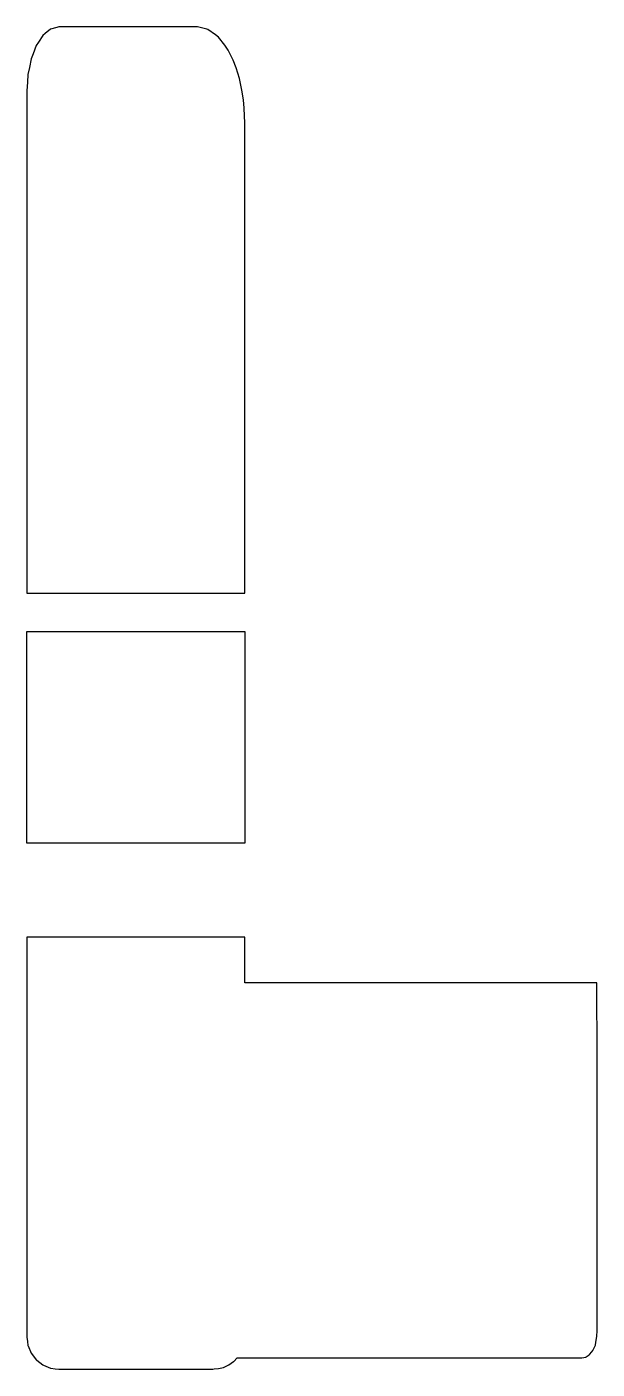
# Model space of a CAD drawing. Header units: metres. Extents: x 2.4 to 38, y -16 to 67.7.
import ezdxf

# ---------------------------------------------------------------- set-up
doc = ezdxf.new("R2010")
doc.units = ezdxf.units.M

msp = doc.modelspace()

# ---------------------------------------------------------------- linework, layer by layer
for p, q in [((3.4, 67.18), (3.12, 66.751)), ((3.535, 67.292), (3.4, 67.18)), ((3.882, 67.58), (3.535, 67.292)), ((4.271, 67.682), (3.882, 67.58)), ((4.4, 67.716), (4.271, 67.682)), ((5.459, 67.716), (4.4, 67.716)), ((13, 67.716), (5.459, 67.716)), ((13.048, 67.71), (13, 67.716)), ((13.632, 67.579), (13.048, 67.71)), ((13.693, 67.553), (13.632, 67.579)), ((14.166, 67.223), (13.693, 67.553)), ((14.355, 67.065), (14.166, 67.223)), ((14.756, 66.564), (14.355, 67.065)), ((2.986, 66.545), (2.789, 66.033)), ((3.12, 66.751), (2.986, 66.545)), ((14.954, 66.259), (14.756, 66.564)), ((15.26, 65.648), (14.954, 66.259)), ((2.668, 65.716), (2.558, 65.186)), ((2.789, 66.033), (2.668, 65.716)), ((15.45, 65.15), (15.26, 65.648)), ((2.468, 64.752), (2.436, 64.26)), ((2.558, 65.186), (2.468, 64.752)), ((15.654, 64.504), (15.45, 65.15)), ((15.804, 63.777), (15.654, 64.504)), ((2.436, 64.26), (2.4, 63.716)), ((2.4, 63.716), (2.4, 60.594)), ((15.91, 63.174), (15.804, 63.777)), ((15.947, 62.653), (15.91, 63.174)), ((16, 61.716), (15.947, 62.653)), ((16, 59.319), (16, 61.716)), ((2.4, 60.594), (2.4, 52.36)), ((16, 49.929), (16, 59.319)), ((2.4, 52.36), (2.4, 48.625)), ((16, 48.625), (16, 49.929)), ((2.4, 48.625), (2.4, 48.409)), ((16, 48.409), (16, 48.625)), ((2.4, 48.409), (2.4, 47.977)), ((2.4, 47.977), (2.4, 43.744)), ((16, 47.977), (16, 48.409)), ((16, 42.584), (16, 47.977)), ((2.4, 43.744), (2.4, 39.317)), ((16, 39.317), (16, 42.584)), ((2.4, 39.317), (2.4, 39.056)), ((2.4, 39.056), (2.4, 38.664)), ((2.4, 38.664), (2.4, 35.178)), ((16, 38.664), (16, 39.317)), ((16, 32.389), (16, 38.664)), ((16, 38.664), (16, 38.664)), ((2.4, 35.178), (2.4, 32.389)), ((2.4, 32.389), (12.254, 32.389)), ((12.254, 32.389), (16, 32.389)), ((2.4, 26.581), (2.4, 30.003)), ((2.4, 30.003), (6.146, 30.003)), ((6.146, 30.003), (16, 30.003)), ((16, 30.003), (16, 23.729)), ((16, 30.003), (16, 30.003)), ((2.4, 23.729), (2.4, 26.581)), ((2.4, 22.082), (2.4, 23.729)), ((16, 23.729), (16, 19.611)), ((2.4, 19.611), (2.4, 22.082)), ((2.4, 18.05), (2.4, 19.611)), ((16, 19.611), (16, 16.8)), ((2.4, 16.8), (2.4, 18.05)), ((6.814, 16.8), (2.4, 16.8)), ((16, 16.8), (6.814, 16.8)), ((11.586, 10.951), (2.4, 10.951)), ((2.4, 10.951), (2.4, 9.827)), ((16, 10.951), (11.586, 10.951)), ((16, 8.235), (16, 10.951)), ((2.4, 9.827), (2.4, 9.405)), ((2.4, 9.405), (2.4, 5.365)), ((16, 8.093), (16, 8.235)), ((17.042, 8.093), (16, 8.093)), ((16, 8.093), (16, 8.093)), ((19.353, 8.093), (17.042, 8.093)), ((32.766, 8.093), (19.353, 8.093)), ((37.762, 8.093), (32.766, 8.093)), ((37.953, 8.093), (37.762, 8.093)), ((37.969, 3.393), (37.953, 8.093)), ((2.4, 5.365), (2.4, 5.159)), ((2.4, 5.159), (2.4, 2.933)), ((37.969, -1.647), (37.969, 3.393)), ((2.4, 2.933), (2.4, 2.798)), ((2.4, 2.798), (2.4, 2.675)), ((2.4, 2.675), (2.4, 2.573)), ((2.4, 2.573), (2.4, -9.11)), ((37.969, -3.421), (37.969, -1.647)), ((37.969, -8.46), (37.969, -3.421)), ((2.4, -9.11), (2.4, -9.387)), ((37.969, -13.5), (37.969, -8.46)), ((2.4, -9.387), (2.4, -9.687)), ((2.4, -9.687), (2.4, -13.984)), ((2.4, -13.984), (2.4, -14)), ((2.4, -14), (2.436, -14.277)), ((37.866, -14.486), (37.913, -14.189)), ((37.913, -14.189), (37.949, -13.966)), ((37.949, -13.966), (37.953, -13.896)), ((37.953, -13.896), (37.966, -13.659)), ((37.966, -13.659), (37.968, -13.526)), ((37.968, -13.526), (37.969, -13.5)), ((2.436, -14.277), (2.468, -14.518)), ((2.468, -14.518), (2.482, -14.552)), ((2.482, -14.552), (2.668, -15)), ((2.668, -15), (2.691, -15.029)), ((2.691, -15.029), (2.986, -15.414)), ((37.5, -15.089), (37.632, -14.924)), ((37.632, -14.924), (37.707, -14.83)), ((37.707, -14.83), (37.763, -14.712)), ((37.763, -14.712), (37.861, -14.503)), ((37.861, -14.503), (37.864, -14.494)), ((37.864, -14.494), (37.866, -14.486)), ((2.986, -15.414), (3.015, -15.437)), ((3.015, -15.437), (3.402, -15.733)), ((3.402, -15.733), (3.436, -15.747)), ((3.436, -15.747), (3.882, -15.932)), ((14.355, -15.967), (14.659, -15.888)), ((14.659, -15.888), (14.702, -15.87)), ((14.702, -15.87), (15.001, -15.731)), ((15.001, -15.731), (15.295, -15.523)), ((15.295, -15.523), (15.305, -15.515)), ((15.305, -15.515), (15.521, -15.29)), ((15.521, -15.29), (24.456, -15.293)), ((24.456, -15.293), (25.5, -15.291)), ((25.5, -15.291), (26.164, -15.291)), ((26.164, -15.291), (37, -15.291)), ((37, -15.291), (37.014, -15.288)), ((37.014, -15.288), (37.259, -15.248)), ((37.259, -15.248), (37.261, -15.247)), ((37.261, -15.247), (37.279, -15.238)), ((37.279, -15.238), (37.466, -15.111)), ((37.466, -15.111), (37.5, -15.089)), ((3.882, -15.932), (3.901, -15.934)), ((3.901, -15.934), (4.173, -15.981)), ((4.173, -15.981), (4.4, -16)), ((4.4, -16), (13.287, -16)), ((13.287, -16), (14, -16)), ((14, -16), (14.077, -15.99)), ((14.077, -15.99), (14.355, -15.967))]:
    msp.add_line(p, q)

doc.saveas('drawing.dxf')
